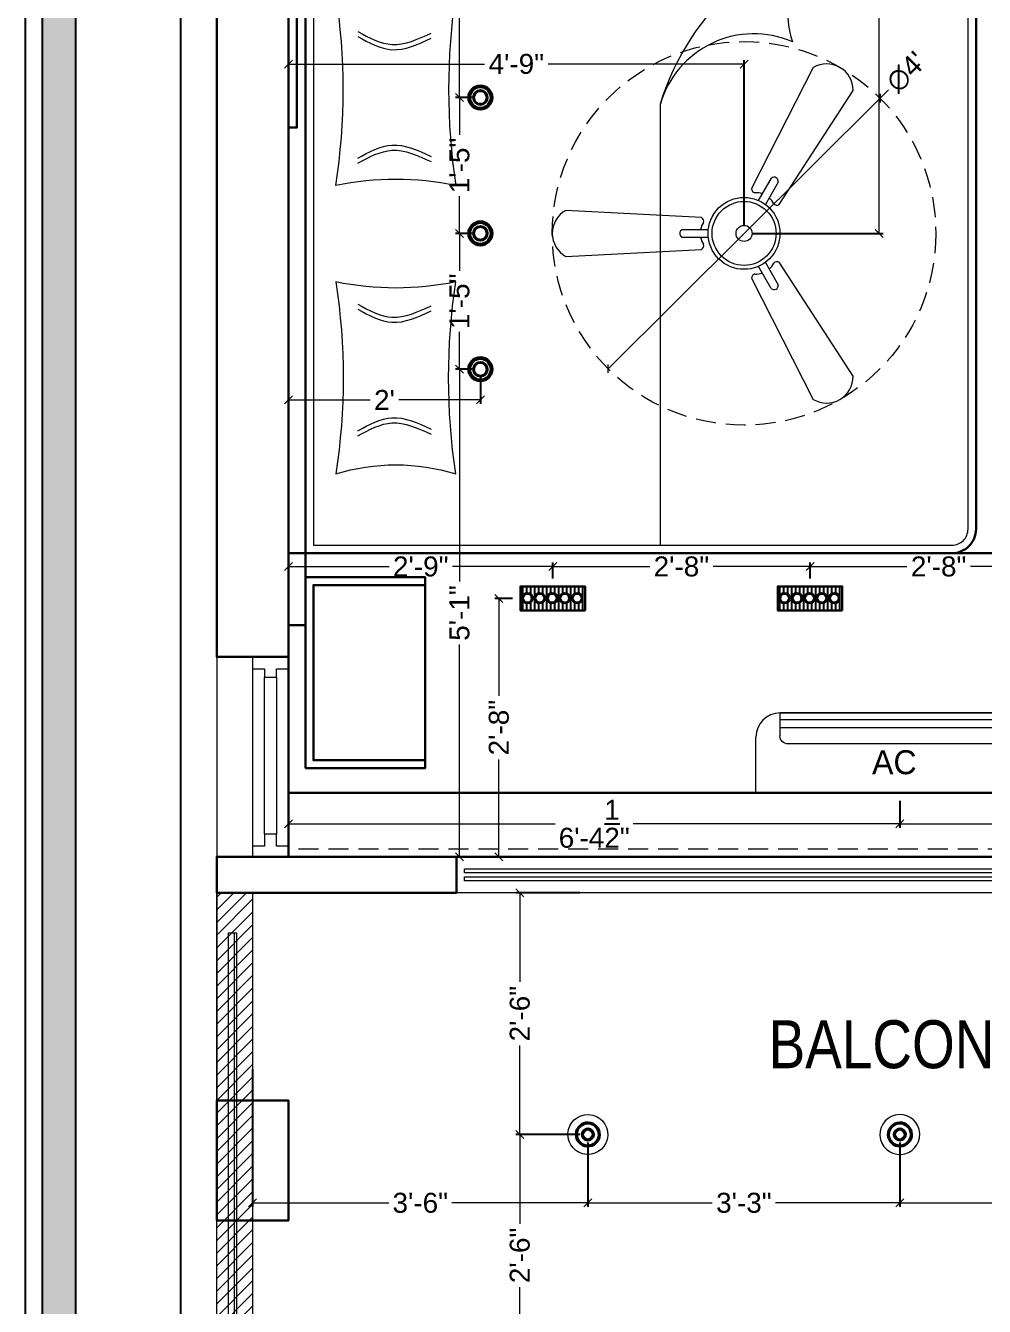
# Model space of a CAD drawing. Header units: millimetres. Extents: x 56222 to 3066687, y -650199 to -121287.
# Drawn here: x 129025.9 to 129145.9, y -185436.7 to -185276.5 of the extents above; entities that cross this region are included whole.
import ezdxf

# ---------------------------------------------------------------- set-up
doc = ezdxf.new("R2010")
doc.units = ezdxf.units.MM
doc.header["$MEASUREMENT"] = 0
doc.header["$PDMODE"] = 35
for name, pattern in [('ACAD_ISO02W100', [15, 12, -3]), ('DASHED', [0.75, 0.5, -0.25]), ('DASHED2', [0.375, 0.25, -0.125])]:
    doc.linetypes.add(name, pattern=pattern)
doc.layers.get('Defpoints').update_dxf_attribs({"color": 220})
for name, color, linetype, lineweight in [('COLUMN', 1, 'Continuous', 30), ('dim05', 1, 'Continuous', 13), ('Electrical', 84, 'Continuous', 30), ('FIRST FLOOR', 7, 'Continuous', 9), ('FIRST FLOOR ( TEXT )', 7, 'Continuous', 9), ('FIRST FLOOR_( D - W & RAILING )', 251, 'Continuous', 9), ('FIRST FLOOR_( PLine )_', 251, 'Continuous', 30), ('FURNITURE', 32, 'Continuous', 9), ('GF FALSE CEILING', 6, 'Continuous', 35), ('Labelling', 1, 'Continuous', 25), ('NAME PLATE', 7, 'Continuous', 25), ('Text', 7, 'Continuous', 15), ('wall', 7, 'Continuous', 30)]:
    doc.layers.add(name, color=color, linetype=linetype, lineweight=lineweight)
doc.layers.add('XX~SLAB ( PLINE )', color=251, linetype='Continuous', plot=False)
doc.styles.add('Arial', font='arial.ttf')
doc.styles.add('KATHA', font='swissc.ttf')
doc.styles.get("Standard").update_dxf_attribs({"font": 'arial.ttf', "height": 6})
doc.styles.add('TEXT', font='eurr____.ttf')
doc.dimstyles.new('ISO-25', dxfattribs={"dimtxt": 2.5, "dimasz": 1, "dimexe": 0.5, "dimexo": 1, "dimtad": 0, "dimdec": 1, "dimlunit": 4, "dimtxsty": 'Standard', "dimblk": 'OBLIQUE', "dimcen": 2.5, "dimclrd": 1, "dimclre": 1, "dimclrt": 5, "dimadec": 0, "dimazin": 0, "dimtfac": 1, "dimtdec": 1, "dimtmove": 0, "dimatfit": 3, "dimfxl": 1, "dimlwd": -1, "dimarcsym": 0})

# ---------------------------------------------------------------- blocks, each defined once
blk = doc.blocks.new('MASTER')
at = {"layer": 'FURNITURE', "color": 9, "lineweight": 30, "true_color": 0xc7c8ca}
blk.add_line((131357.19, -184215.94), (131357.19, -184062.94), dxfattribs=at)
at = {"layer": 'FURNITURE', "color": 9, "true_color": 0xc7c8ca}
blk.add_line((131388.19, -184109.47), (131443.39, -184109.47), dxfattribs=at)
at = {"layer": 'FURNITURE', "color": 9, "lineweight": 30, "true_color": 0xc7c8ca}
for points in [[(131378.19, -184065.04), (131479.19, -184065.04), (131479.19, -184062.94), (131378.19, -184062.94)], [(131440.44, -184062.94), (131485.44, -184062.94), (131485.44, -184063.99), (131440.44, -184063.99)], [(131360.28, -184065.04), (131384.19, -184065.04), (131384.19, -184080.03), (131360.28, -184080.03)]]:
    blk.add_lwpolyline(points, close=True, dxfattribs=at)
blk.add_lwpolyline([(131361.28, -184080.03), (131361.28, -184066.04), (131383.19, -184066.04), (131383.19, -184080.03)], dxfattribs=at)
blk.add_lwpolyline([(131390.19, -184148.97), (131464.19, -184148.97, 0.414214), (131467.19, -184145.97), (131467.19, -184065.04), (131387.19, -184065.04), (131387.19, -184145.97, 0.414214)], format="xyb", close=True, dxfattribs=at)
at = {"layer": 'FURNITURE', "color": 9, "true_color": 0xc7c8ca}
for points in [[(131390.19, -184147.97), (131464.19, -184147.97, 0.414214), (131466.19, -184145.97), (131466.19, -184066.04), (131388.19, -184066.04), (131388.19, -184145.97, 0.414214)], [(131451.18, -184125.99, 0.451075), (131443.39, -184109.47, -0.277658), (131466.19, -184135.11, 0.459377), (131451.18, -184125.99)]]:
    blk.add_lwpolyline(points, format="xyb", close=True, dxfattribs=at)
at = {"layer": 'FURNITURE', "color": 9, "true_color": 0xc7c8ca, "elevation": -0.01}
for points in [[(131421.12, -184083.86, -0.100586), (131421.12, -184068.86, -0.075726), (131397.12, -184068.86, -0.148967), (131397.12, -184083.86, -0.074116)], [(131433.2, -184083.86, 0.100586), (131433.2, -184068.86, 0.075726), (131457.2, -184068.86, 0.148967), (131457.2, -184083.86, 0.074116)]]:
    blk.add_lwpolyline(points, format="xyb", close=True, dxfattribs=at)
at = {"layer": 'FURNITURE', "color": 9, "true_color": 0xc7c8ca}
for points in [[(131401.86, -184071.6, -0.01), (131402.63, -184073.02, -0.01), (131404.27, -184076.01, -0.01), (131402.82, -184079.13, -0.01), (131402.07, -184080.77, -0.01)], [(131402.51, -184071.6, -0.01), (131403.28, -184073.02, -0.01), (131404.91, -184076.01, -0.01), (131403.47, -184079.13, -0.01), (131402.71, -184080.77, -0.01)], [(131417.7, -184071.6, -0.01), (131416.93, -184073.02, -0.01), (131415.3, -184076.01, -0.01), (131416.74, -184079.13, -0.01), (131417.49, -184080.77, -0.01)], [(131418.34, -184071.6, -0.01), (131417.57, -184073.02, -0.01), (131415.94, -184076.01, -0.01), (131417.38, -184079.13, -0.01), (131418.14, -184080.77, -0.01)], [(131435.98, -184071.6, -0.01), (131436.75, -184073.02, -0.01), (131438.38, -184076.01, -0.01), (131436.94, -184079.13, -0.01), (131436.18, -184080.77, -0.01)], [(131436.62, -184071.6, -0.01), (131437.4, -184073.02, -0.01), (131439.03, -184076.01, -0.01), (131437.59, -184079.13, -0.01), (131436.83, -184080.77, -0.01)], [(131451.82, -184071.6, -0.01), (131451.04, -184073.02, -0.01), (131449.41, -184076.01, -0.01), (131450.85, -184079.13, -0.01), (131451.61, -184080.77, -0.01)], [(131452.46, -184071.6, -0.01), (131451.69, -184073.02, -0.01), (131450.06, -184076.01, -0.01), (131451.5, -184079.13, -0.01), (131452.26, -184080.77, -0.01)]]:
    blk.add_open_spline(points, degree=3, knots=[0, 0, 0, 0, 4.577917, 9.671137, 9.671137, 9.671137, 9.671137], dxfattribs=at)
blk = doc.blocks.new('LAYOUT FILE')
at = {"layer": 'NAME PLATE', "true_color": 0xd39e00}
h = blk.add_hatch(color=42, dxfattribs=at)
h.paths.add_polyline_path([(3346889.83, -513806.18), (3346889.83, -514260.7), (3347535.56, -514260.7), (3347535.56, -513806.18)])
h.paths.add_polyline_path([(3346894.36, -513810.71), (3347531.03, -513810.71), (3347531.03, -514256.17), (3346894.36, -514256.17)], flags=16)
at = {"layer": 'NAME PLATE', "color": 42, "true_color": 0xd39e00}
for points in [[(3346887.56, -513803.91), (3347537.83, -513803.91), (3347537.83, -514262.96), (3346887.56, -514262.96)], [(3346889.83, -513806.18), (3347535.56, -513806.18), (3347535.56, -514260.7), (3346889.83, -514260.7)], [(3346894.36, -513810.71), (3347531.03, -513810.71), (3347531.03, -514256.17), (3346894.36, -514256.17)]]:
    blk.add_lwpolyline(points, close=True, dxfattribs=at)
blk = doc.blocks.new('ac paln')
at = {"layer": 'Electrical', "lineweight": 15}
for p, q in [((389238.69, -37646.36), (389238.69, -37610.34)), ((389238.69, -37610.34), (389245.67, -37610.34)), ((389245.81, -37613.35), (389248.68, -37613.35)), ((389246.82, -37643.35), (389246.82, -37613.35)), ((389247.82, -37643.35), (389247.82, -37613.35)), ((389248.68, -37613.35), (389248.68, -37643.35)), ((389248.68, -37643.35), (389248.68, -37613.35)), ((389244.81, -37642.35), (389244.81, -37614.35)), ((389245.81, -37643.35), (389248.68, -37643.35)), ((389248.68, -37643.35), (389248.68, -37643.35)), ((389245.67, -37646.36), (389238.69, -37646.36))]:
    blk.add_line(p, q, dxfattribs=at)
for centre, start, end in [((389245.67, -37613.35), 0, 90), ((389245.67, -37643.35), 270, 0)]:
    blk.add_arc(centre, 3.01, start, end, dxfattribs=at)
at = {"layer": 'Electrical', "lineweight": 15, "extrusion": (0, 0, -1)}
for centre, start_param, end_param in [((389245.81, -37614.35), -0.785398, 0.785398), ((389245.81, -37642.35), 3.926991, 5.497787)]:
    blk.add_ellipse(centre, major_axis=(-0.71, 0.71), ratio=1, start_param=start_param, end_param=end_param, dxfattribs=at)
at = {"layer": 'Text', "style": 'TEXT'}
blk.add_text('AC', height=3, rotation=270, dxfattribs=at).set_placement((389241.02, -37624.87))
blk = doc.blocks.new('_Oblique')
at = {"layer": 'wall', "color": 0, "lineweight": -2}
blk.add_line((-0.5, -0.5), (0.5, 0.5), dxfattribs=at)
blk = doc.blocks.new('*D230')
at = {"layer": 'Defpoints', "color": 0, "lineweight": 30, "transparency": 16777216}
for p in [(129058.79, -185372.46), (129135.29, -185372.46), (129058.79, -185376.35)]:
    blk.add_point(p, dxfattribs=at)
at = {"layer": 'dim05', "color": 1, "linetype": 'Continuous', "lineweight": -2, "transparency": 16777216}
for p, q in [((129058.79, -185373.46), (129058.79, -185376.85)), ((129135.29, -185373.46), (129135.29, -185376.85))]:
    blk.add_line(p, q, dxfattribs=at)
at = {"layer": 'dim05', "color": 1, "linetype": 'Continuous', "transparency": 16777216}
for p, q in [((129058.79, -185376.35), (129092.17, -185376.35)), ((129135.29, -185376.35), (129101.91, -185376.35))]:
    blk.add_line(p, q, dxfattribs=at)
at = {"layer": 'dim05', "color": 1, "transparency": 16777216, "rotation": 180}
blk.add_blockref('_Oblique', (129058.79, -185376.35), dxfattribs=at)
at = {"layer": 'dim05', "color": 1, "transparency": 16777216}
blk.add_blockref('_Oblique', (129135.29, -185376.35), dxfattribs=at)
at = {"layer": 'dim05', "color": 5, "lineweight": 25, "transparency": 16777216, "insert": (129097.04, -185376.35), "char_height": 2.5, "attachment_point": 5, "style": 'Arial'}
blk.add_mtext('6\'-4{\\H1x;\\S1/2;}"', dxfattribs=at)
blk = doc.blocks.new('*D231')
at = {"layer": 'Defpoints', "color": 0, "lineweight": 30, "transparency": 16777216}
for p in [(129135.29, -185372.46), (129211.79, -185372.46), (129211.79, -185376.35)]:
    blk.add_point(p, dxfattribs=at)
at = {"layer": 'dim05', "color": 1, "linetype": 'Continuous', "lineweight": -2, "transparency": 16777216}
for p, q in [((129135.29, -185373.46), (129135.29, -185376.85)), ((129211.79, -185373.46), (129211.79, -185376.85))]:
    blk.add_line(p, q, dxfattribs=at)
at = {"layer": 'dim05', "color": 1, "linetype": 'Continuous', "transparency": 16777216}
for p, q in [((129135.29, -185376.35), (129168.67, -185376.35)), ((129211.79, -185376.35), (129178.41, -185376.35))]:
    blk.add_line(p, q, dxfattribs=at)
at = {"layer": 'dim05', "color": 1, "transparency": 16777216, "rotation": 180}
blk.add_blockref('_Oblique', (129135.29, -185376.35), dxfattribs=at)
at = {"layer": 'dim05', "color": 1, "transparency": 16777216}
blk.add_blockref('_Oblique', (129211.79, -185376.35), dxfattribs=at)
at = {"layer": 'dim05', "color": 5, "lineweight": 25, "transparency": 16777216, "insert": (129173.54, -185376.35), "char_height": 2.5, "attachment_point": 5, "style": 'Arial'}
blk.add_mtext('6\'-4{\\H1x;\\S1/2;}"', dxfattribs=at)
blk = doc.blocks.new('*D211')
at = {"layer": 'Defpoints', "color": 0, "lineweight": 30, "transparency": 16777216}
for p in [(129058.79, -185344.15), (129058.79, -185344.74), (129091.86, -185346.63)]:
    blk.add_point(p, dxfattribs=at)
at = {"layer": 'dim05', "color": 1, "linetype": 'Continuous', "lineweight": -2, "transparency": 16777216}
for p, q in [((129058.79, -185343.74), (129058.79, -185343.65)), ((129091.86, -185345.63), (129091.86, -185343.65))]:
    blk.add_line(p, q, dxfattribs=at)
at = {"layer": 'dim05', "color": 1, "linetype": 'Continuous', "transparency": 16777216}
for p, q in [((129058.79, -185344.15), (129071.36, -185344.15)), ((129091.86, -185344.15), (129079.29, -185344.15))]:
    blk.add_line(p, q, dxfattribs=at)
at = {"layer": 'dim05', "color": 1, "transparency": 16777216, "rotation": 180}
blk.add_blockref('_Oblique', (129058.79, -185344.15), dxfattribs=at)
at = {"layer": 'dim05', "color": 1, "transparency": 16777216}
blk.add_blockref('_Oblique', (129091.86, -185344.15), dxfattribs=at)
at = {"layer": 'dim05', "color": 5, "lineweight": 25, "transparency": 16777216, "insert": (129075.33, -185344.15), "char_height": 2.5, "attachment_point": 5, "style": 'Arial'}
blk.add_mtext('2\'-9"', dxfattribs=at)
blk = doc.blocks.new('*D212')
at = {"layer": 'Defpoints', "color": 0, "lineweight": 30, "transparency": 16777216}
for p in [(129124.05, -185344.15), (129091.86, -185346.63), (129124.05, -185346.63)]:
    blk.add_point(p, dxfattribs=at)
at = {"layer": 'dim05', "color": 1, "linetype": 'Continuous', "lineweight": -2, "transparency": 16777216}
for p, q in [((129091.86, -185345.63), (129091.86, -185343.65)), ((129124.05, -185345.63), (129124.05, -185343.65))]:
    blk.add_line(p, q, dxfattribs=at)
at = {"layer": 'dim05', "color": 1, "linetype": 'Continuous', "transparency": 16777216}
for p, q in [((129091.86, -185344.15), (129103.98, -185344.15)), ((129124.05, -185344.15), (129111.92, -185344.15))]:
    blk.add_line(p, q, dxfattribs=at)
at = {"layer": 'dim05', "color": 1, "transparency": 16777216, "rotation": 180}
blk.add_blockref('_Oblique', (129091.86, -185344.15), dxfattribs=at)
at = {"layer": 'dim05', "color": 1, "transparency": 16777216}
blk.add_blockref('_Oblique', (129124.05, -185344.15), dxfattribs=at)
at = {"layer": 'dim05', "color": 5, "lineweight": 25, "transparency": 16777216, "insert": (129107.95, -185344.15), "char_height": 2.5, "attachment_point": 5, "style": 'Arial'}
blk.add_mtext('2\'-8"', dxfattribs=at)
blk = doc.blocks.new('*D220')
at = {"layer": 'Defpoints', "color": 0, "lineweight": 30, "transparency": 16777216}
for p in [(129156.23, -185344.15), (129124.05, -185346.63), (129156.23, -185347.56)]:
    blk.add_point(p, dxfattribs=at)
at = {"layer": 'dim05', "color": 1, "linetype": 'Continuous', "lineweight": -2, "transparency": 16777216}
for p, q in [((129124.05, -185345.63), (129124.05, -185343.65)), ((129156.23, -185346.56), (129156.23, -185343.65))]:
    blk.add_line(p, q, dxfattribs=at)
at = {"layer": 'dim05', "color": 1, "linetype": 'Continuous', "transparency": 16777216}
for p, q in [((129124.05, -185344.15), (129136.17, -185344.15)), ((129156.23, -185344.15), (129144.11, -185344.15))]:
    blk.add_line(p, q, dxfattribs=at)
at = {"layer": 'dim05', "color": 1, "transparency": 16777216, "rotation": 180}
blk.add_blockref('_Oblique', (129124.05, -185344.15), dxfattribs=at)
at = {"layer": 'dim05', "color": 1, "transparency": 16777216}
blk.add_blockref('_Oblique', (129156.23, -185344.15), dxfattribs=at)
at = {"layer": 'dim05', "color": 5, "lineweight": 25, "transparency": 16777216, "insert": (129140.14, -185344.15), "char_height": 2.5, "attachment_point": 5, "style": 'Arial'}
blk.add_mtext('2\'-8"', dxfattribs=at)
blk = doc.blocks.new('*D221')
at = {"layer": 'Defpoints', "color": 0, "lineweight": 30, "transparency": 16777216}
for p in [(129082.79, -185319.46), (129080.18, -185380.46), (129082.79, -185380.46)]:
    blk.add_point(p, dxfattribs=at)
at = {"layer": 'dim05', "color": 1, "linetype": 'Continuous', "lineweight": -2, "transparency": 16777216}
for p, q in [((129081.79, -185319.46), (129079.68, -185319.46)), ((129081.79, -185380.46), (129079.68, -185380.46))]:
    blk.add_line(p, q, dxfattribs=at)
at = {"layer": 'dim05', "color": 1, "linetype": 'Continuous', "transparency": 16777216}
for p, q in [((129080.18, -185319.46), (129080.18, -185346.02)), ((129080.18, -185380.46), (129080.18, -185353.91))]:
    blk.add_line(p, q, dxfattribs=at)
at = {"layer": 'dim05', "color": 1, "transparency": 16777216}
for p, rotation in [((129080.18, -185319.46), 90), ((129080.18, -185380.46), 270)]:
    blk.add_blockref('_Oblique', p, dxfattribs=dict(at, rotation=rotation))
at = {"layer": 'dim05', "color": 5, "lineweight": 25, "transparency": 16777216, "insert": (129080.18, -185349.96), "char_height": 2.5, "attachment_point": 5, "rotation": 90, "style": 'Arial'}
blk.add_mtext('5\'-1"', dxfattribs=at)
blk = doc.blocks.new('*D222')
at = {"layer": 'Defpoints', "color": 0, "lineweight": 30, "transparency": 16777216}
for p in [(129080.18, -185302.46), (129082.79, -185302.46), (129082.79, -185319.46)]:
    blk.add_point(p, dxfattribs=at)
at = {"layer": 'dim05', "color": 1, "linetype": 'Continuous', "lineweight": -2, "transparency": 16777216}
for p, q in [((129081.79, -185302.46), (129079.68, -185302.46)), ((129081.79, -185319.46), (129079.68, -185319.46))]:
    blk.add_line(p, q, dxfattribs=at)
at = {"layer": 'dim05', "color": 1, "linetype": 'Continuous', "transparency": 16777216}
for p, q in [((129080.18, -185302.46), (129080.18, -185307.13)), ((129080.18, -185319.46), (129080.18, -185314.79))]:
    blk.add_line(p, q, dxfattribs=at)
at = {"layer": 'dim05', "color": 1, "transparency": 16777216}
for p, rotation in [((129080.18, -185302.46), 90), ((129080.18, -185319.46), 270)]:
    blk.add_blockref('_Oblique', p, dxfattribs=dict(at, rotation=rotation))
at = {"layer": 'dim05', "color": 5, "lineweight": 25, "transparency": 16777216, "insert": (129080.18, -185310.96), "char_height": 2.5, "attachment_point": 5, "rotation": 90, "style": 'Arial'}
blk.add_mtext('1\'-5"', dxfattribs=at)
blk = doc.blocks.new('*D223')
at = {"layer": 'Defpoints', "color": 0, "lineweight": 30, "transparency": 16777216}
for p in [(129080.18, -185285.46), (129082.79, -185285.46), (129082.79, -185302.46)]:
    blk.add_point(p, dxfattribs=at)
at = {"layer": 'dim05', "color": 1, "linetype": 'Continuous', "lineweight": -2, "transparency": 16777216}
for p, q in [((129081.79, -185285.46), (129079.68, -185285.46)), ((129081.79, -185302.46), (129079.68, -185302.46))]:
    blk.add_line(p, q, dxfattribs=at)
at = {"layer": 'dim05', "color": 1, "linetype": 'Continuous', "transparency": 16777216}
for p, q in [((129080.18, -185285.46), (129080.18, -185290.13)), ((129080.18, -185302.46), (129080.18, -185297.79))]:
    blk.add_line(p, q, dxfattribs=at)
at = {"layer": 'dim05', "color": 1, "transparency": 16777216}
for p, rotation in [((129080.18, -185285.46), 90), ((129080.18, -185302.46), 270)]:
    blk.add_blockref('_Oblique', p, dxfattribs=dict(at, rotation=rotation))
at = {"layer": 'dim05', "color": 5, "lineweight": 25, "transparency": 16777216, "insert": (129080.18, -185293.96), "char_height": 2.5, "attachment_point": 5, "rotation": 90, "style": 'Arial'}
blk.add_mtext('1\'-5"', dxfattribs=at)
blk = doc.blocks.new('*D224')
at = {"layer": 'Defpoints', "color": 0, "lineweight": 30, "transparency": 16777216}
for p in [(129080.18, -185199.46), (129087.81, -185199.46), (129082.79, -185285.46)]:
    blk.add_point(p, dxfattribs=at)
at = {"layer": 'dim05', "color": 1, "linetype": 'Continuous', "lineweight": -2, "transparency": 16777216}
for p, q in [((129086.81, -185199.46), (129079.68, -185199.46)), ((129081.79, -185285.46), (129079.68, -185285.46))]:
    blk.add_line(p, q, dxfattribs=at)
at = {"layer": 'dim05', "color": 1, "linetype": 'Continuous', "transparency": 16777216}
for p, q in [((129080.18, -185199.46), (129080.18, -185238.53)), ((129080.18, -185285.46), (129080.18, -185246.4))]:
    blk.add_line(p, q, dxfattribs=at)
at = {"layer": 'dim05', "color": 1, "transparency": 16777216}
for p, rotation in [((129080.18, -185199.46), 90), ((129080.18, -185285.46), 270)]:
    blk.add_blockref('_Oblique', p, dxfattribs=dict(at, rotation=rotation))
at = {"layer": 'dim05', "color": 5, "lineweight": 25, "transparency": 16777216, "insert": (129080.18, -185242.46), "char_height": 2.5, "attachment_point": 5, "rotation": 90, "style": 'Arial'}
blk.add_mtext('7\'-2"', dxfattribs=at)
blk = doc.blocks.new('*D225')
at = {"layer": 'Defpoints', "color": 0, "lineweight": 30, "transparency": 16777216}
for p in [(129058.79, -185314.46), (129082.79, -185319.46), (129058.79, -185323.3)]:
    blk.add_point(p, dxfattribs=at)
at = {"layer": 'dim05', "color": 1, "linetype": 'Continuous', "lineweight": -2, "transparency": 16777216}
for p, q in [((129058.79, -185315.46), (129058.79, -185323.8)), ((129082.79, -185320.46), (129082.79, -185323.8))]:
    blk.add_line(p, q, dxfattribs=at)
at = {"layer": 'dim05', "color": 1, "linetype": 'Continuous', "transparency": 16777216}
for p, q in [((129058.79, -185323.3), (129068.99, -185323.3)), ((129082.79, -185323.3), (129072.59, -185323.3))]:
    blk.add_line(p, q, dxfattribs=at)
at = {"layer": 'dim05', "color": 1, "transparency": 16777216, "rotation": 180}
blk.add_blockref('_Oblique', (129058.79, -185323.3), dxfattribs=at)
at = {"layer": 'dim05', "color": 1, "transparency": 16777216}
blk.add_blockref('_Oblique', (129082.79, -185323.3), dxfattribs=at)
at = {"layer": 'dim05', "color": 5, "lineweight": 25, "transparency": 16777216, "insert": (129070.79, -185323.3), "char_height": 2.5, "attachment_point": 5, "style": 'Arial'}
blk.add_mtext("2'", dxfattribs=at)
blk = doc.blocks.new('*D226')
at = {"layer": 'Defpoints', "color": 0, "lineweight": 30, "transparency": 16777216}
for p in [(129058.79, -185281.27), (129058.79, -185302.46), (129115.79, -185302.46)]:
    blk.add_point(p, dxfattribs=at)
at = {"layer": 'dim05', "color": 1, "linetype": 'Continuous', "lineweight": -2, "transparency": 16777216}
for p, q in [((129058.79, -185301.46), (129058.79, -185280.77)), ((129115.79, -185301.46), (129115.79, -185280.77))]:
    blk.add_line(p, q, dxfattribs=at)
at = {"layer": 'dim05', "color": 1, "linetype": 'Continuous', "transparency": 16777216}
for p, q in [((129058.79, -185281.27), (129083.29, -185281.27)), ((129115.79, -185281.27), (129091.29, -185281.27))]:
    blk.add_line(p, q, dxfattribs=at)
at = {"layer": 'dim05', "color": 1, "transparency": 16777216, "rotation": 180}
blk.add_blockref('_Oblique', (129058.79, -185281.27), dxfattribs=at)
at = {"layer": 'dim05', "color": 1, "transparency": 16777216}
blk.add_blockref('_Oblique', (129115.79, -185281.27), dxfattribs=at)
at = {"layer": 'dim05', "color": 5, "lineweight": 25, "transparency": 16777216, "insert": (129087.29, -185281.27), "char_height": 2.5, "attachment_point": 5, "style": 'Arial'}
blk.add_mtext('4\'-9"', dxfattribs=at)
blk = doc.blocks.new('*D227')
at = {"layer": 'Defpoints', "color": 0, "lineweight": 30, "transparency": 16777216}
for p in [(129115.79, -185199.46), (129132.7, -185199.46), (129115.79, -185302.46)]:
    blk.add_point(p, dxfattribs=at)
at = {"layer": 'dim05', "color": 1, "linetype": 'Continuous', "lineweight": -2, "transparency": 16777216}
for p, q in [((129116.79, -185199.46), (129133.2, -185199.46)), ((129116.79, -185302.46), (129133.2, -185302.46))]:
    blk.add_line(p, q, dxfattribs=at)
at = {"layer": 'dim05', "color": 1, "linetype": 'Continuous', "transparency": 16777216}
for p, q in [((129132.7, -185199.46), (129132.7, -185249.41)), ((129132.7, -185302.46), (129132.7, -185257.31))]:
    blk.add_line(p, q, dxfattribs=at)
at = {"layer": 'dim05', "color": 1, "transparency": 16777216}
for p, rotation in [((129132.7, -185199.46), 90), ((129132.7, -185302.46), 270)]:
    blk.add_blockref('_Oblique', p, dxfattribs=dict(at, rotation=rotation))
at = {"layer": 'dim05', "color": 5, "lineweight": 25, "transparency": 16777216, "insert": (129132.7, -185253.36), "char_height": 2.5, "attachment_point": 5, "rotation": 90, "style": 'Arial'}
blk.add_mtext('8\'-7"', dxfattribs=at)
blk = doc.blocks.new('*D229')
at = {"layer": 'Defpoints', "color": 0, "lineweight": 30, "transparency": 16777216}
for p in [(129132.81, -185285.54), (129098.78, -185319.39)]:
    blk.add_point(p, dxfattribs=at)
at = {"layer": 'dim05', "color": 1, "linetype": 'Continuous', "transparency": 16777216}
for p in [(129098.78, -185319.39), (129133.87, -185284.48)]:
    blk.add_line(p, (129132.81, -185285.54), dxfattribs=at)
at = {"layer": 'dim05', "color": 1, "transparency": 16777216, "xscale": 0.75, "yscale": 0.75, "zscale": 0.75}
for p, rotation in [((129132.81, -185285.54), 224.8501683817991), ((129098.78, -185319.39), 44.85016838179912)]:
    blk.add_blockref('_Oblique', p, dxfattribs=dict(at, rotation=rotation))
at = {"layer": 'dim05', "color": 5, "lineweight": 25, "transparency": 16777216, "insert": (129136.09, -185282.27), "char_height": 2.5, "attachment_point": 5, "rotation": 44.8502, "style": 'Arial'}
blk.add_mtext("∅4'", dxfattribs=at)
blk = doc.blocks.new('*D291')
at = {"layer": 'Defpoints', "color": 0, "lineweight": 30, "transparency": 16777216}
for p in [(129087.81, -185348.13), (129085.11, -185380.46), (129095.9, -185380.46)]:
    blk.add_point(p, dxfattribs=at)
at = {"layer": 'dim05', "color": 1, "linetype": 'Continuous', "lineweight": -2, "transparency": 16777216}
for p, q in [((129086.81, -185348.13), (129084.61, -185348.13)), ((129094.9, -185380.46), (129084.61, -185380.46))]:
    blk.add_line(p, q, dxfattribs=at)
at = {"layer": 'dim05', "color": 1, "linetype": 'Continuous', "transparency": 16777216}
for p, q in [((129085.11, -185348.13), (129085.11, -185360.33)), ((129085.11, -185380.46), (129085.11, -185368.27))]:
    blk.add_line(p, q, dxfattribs=at)
at = {"layer": 'dim05', "color": 1, "transparency": 16777216}
for p, rotation in [((129085.11, -185348.13), 90), ((129085.11, -185380.46), 270)]:
    blk.add_blockref('_Oblique', p, dxfattribs=dict(at, rotation=rotation))
at = {"layer": 'dim05', "color": 5, "lineweight": 25, "transparency": 16777216, "insert": (129085.11, -185364.3), "char_height": 2.5, "attachment_point": 5, "rotation": 90, "style": 'Arial'}
blk.add_mtext('2\'-8"', dxfattribs=at)
blk = doc.blocks.new('asaasd')
at = {"layer": 'Electrical', "color": 5, "lineweight": 5, "ltscale": 8}
blk.add_ellipse((4539.27, 3683.15), major_axis=(1.69, -1.84), ratio=1, start_param=-0.785398, end_param=5.497787, dxfattribs=at)
at = {"layer": 'Electrical', "color": 5, "ltscale": 8}
for major_axis, start_param, end_param in [((1.02, -1.1), -0.785398, 5.497787), ((-1.01, -0.93), 0.785398, 7.068583), ((-0.544, -0.501), 0.785398, 7.068583), ((-0.453, -0.417), 0.785398, 7.068583)]:
    blk.add_ellipse((4539.27, 3683.15), major_axis=major_axis, ratio=1, start_param=start_param, end_param=end_param, dxfattribs=at)
blk = doc.blocks.new('*D292')
at = {"layer": 'Defpoints', "color": 0, "lineweight": 30, "transparency": 16777216}
for p in [(129135.29, -185415.21), (129174.34, -185415.21), (129174.34, -185423.77)]:
    blk.add_point(p, dxfattribs=at)
at = {"layer": 'dim05', "color": 1, "linetype": 'Continuous', "lineweight": -2, "transparency": 16777216}
for p, q in [((129135.29, -185416.21), (129135.29, -185424.27)), ((129174.34, -185416.21), (129174.34, -185424.27))]:
    blk.add_line(p, q, dxfattribs=at)
at = {"layer": 'dim05', "color": 1, "linetype": 'Continuous', "transparency": 16777216}
for p, q in [((129135.29, -185423.77), (129150.87, -185423.77)), ((129174.34, -185423.77), (129158.76, -185423.77))]:
    blk.add_line(p, q, dxfattribs=at)
at = {"layer": 'dim05', "color": 1, "transparency": 16777216, "rotation": 180}
blk.add_blockref('_Oblique', (129135.29, -185423.77), dxfattribs=at)
at = {"layer": 'dim05', "color": 1, "transparency": 16777216}
blk.add_blockref('_Oblique', (129174.34, -185423.77), dxfattribs=at)
at = {"layer": 'dim05', "color": 5, "lineweight": 25, "transparency": 16777216, "insert": (129154.81, -185423.77), "char_height": 2.5, "attachment_point": 5, "style": 'Arial'}
blk.add_mtext('3\'-3"', dxfattribs=at)
blk = doc.blocks.new('*D293')
at = {"layer": 'Defpoints', "color": 0, "lineweight": 30, "transparency": 16777216}
for p in [(129096.24, -185415.21), (129135.29, -185415.21), (129096.24, -185423.77)]:
    blk.add_point(p, dxfattribs=at)
at = {"layer": 'dim05', "color": 1, "linetype": 'Continuous', "lineweight": -2, "transparency": 16777216}
for p, q in [((129096.24, -185416.21), (129096.24, -185424.27)), ((129135.29, -185416.21), (129135.29, -185424.27))]:
    blk.add_line(p, q, dxfattribs=at)
at = {"layer": 'dim05', "color": 1, "linetype": 'Continuous', "transparency": 16777216}
for p, q in [((129096.24, -185423.77), (129111.82, -185423.77)), ((129135.29, -185423.77), (129119.71, -185423.77))]:
    blk.add_line(p, q, dxfattribs=at)
at = {"layer": 'dim05', "color": 1, "transparency": 16777216, "rotation": 180}
blk.add_blockref('_Oblique', (129096.24, -185423.77), dxfattribs=at)
at = {"layer": 'dim05', "color": 1, "transparency": 16777216}
blk.add_blockref('_Oblique', (129135.29, -185423.77), dxfattribs=at)
at = {"layer": 'dim05', "color": 5, "lineweight": 25, "transparency": 16777216, "insert": (129115.77, -185423.77), "char_height": 2.5, "attachment_point": 5, "style": 'Arial'}
blk.add_mtext('3\'-3"', dxfattribs=at)
blk = doc.blocks.new('*D294')
at = {"layer": 'Defpoints', "color": 0, "lineweight": 30, "transparency": 16777216}
for p in [(129054.29, -185406.03), (129096.24, -185415.21), (129096.24, -185423.77)]:
    blk.add_point(p, dxfattribs=at)
at = {"layer": 'dim05', "color": 1, "linetype": 'Continuous', "lineweight": -2, "transparency": 16777216}
for p, q in [((129054.29, -185407.03), (129054.29, -185424.27)), ((129096.24, -185416.21), (129096.24, -185424.27))]:
    blk.add_line(p, q, dxfattribs=at)
at = {"layer": 'dim05', "color": 1, "linetype": 'Continuous', "transparency": 16777216}
for p, q in [((129054.29, -185423.77), (129071.32, -185423.77)), ((129096.24, -185423.77), (129079.21, -185423.77))]:
    blk.add_line(p, q, dxfattribs=at)
at = {"layer": 'dim05', "color": 1, "transparency": 16777216, "rotation": 180}
blk.add_blockref('_Oblique', (129054.29, -185423.77), dxfattribs=at)
at = {"layer": 'dim05', "color": 1, "transparency": 16777216}
blk.add_blockref('_Oblique', (129096.24, -185423.77), dxfattribs=at)
at = {"layer": 'dim05', "color": 5, "lineweight": 25, "transparency": 16777216, "insert": (129075.27, -185423.77), "char_height": 2.5, "attachment_point": 5, "style": 'Arial'}
blk.add_mtext('3\'-6"', dxfattribs=at)
blk = doc.blocks.new('*D296')
at = {"layer": 'Defpoints', "color": 0, "lineweight": 30, "transparency": 16777216}
for p in [(129087.73, -185415.21), (129096.24, -185415.21), (129093.53, -185445.46)]:
    blk.add_point(p, dxfattribs=at)
at = {"layer": 'dim05', "color": 1, "linetype": 'Continuous', "lineweight": -2, "transparency": 16777216}
for p, q in [((129095.24, -185415.21), (129087.23, -185415.21)), ((129092.53, -185445.46), (129087.23, -185445.46))]:
    blk.add_line(p, q, dxfattribs=at)
at = {"layer": 'dim05', "color": 1, "linetype": 'Continuous', "transparency": 16777216}
for p, q in [((129087.73, -185415.21), (129087.73, -185426.37)), ((129087.73, -185445.46), (129087.73, -185434.31))]:
    blk.add_line(p, q, dxfattribs=at)
at = {"layer": 'dim05', "color": 1, "transparency": 16777216}
for p, rotation in [((129087.73, -185415.21), 90), ((129087.73, -185445.46), 270)]:
    blk.add_blockref('_Oblique', p, dxfattribs=dict(at, rotation=rotation))
at = {"layer": 'dim05', "color": 5, "lineweight": 25, "transparency": 16777216, "insert": (129087.73, -185430.34), "char_height": 2.5, "attachment_point": 5, "rotation": 90, "style": 'Arial'}
blk.add_mtext('2\'-6"', dxfattribs=at)
blk = doc.blocks.new('*D297')
at = {"layer": 'Defpoints', "color": 0, "lineweight": 30, "transparency": 16777216}
for p in [(129087.73, -185384.96), (129096.24, -185384.96), (129096.24, -185415.21)]:
    blk.add_point(p, dxfattribs=at)
at = {"layer": 'dim05', "color": 1, "linetype": 'Continuous', "lineweight": -2, "transparency": 16777216}
for p, q in [((129095.24, -185384.96), (129087.23, -185384.96)), ((129095.24, -185415.21), (129087.23, -185415.21))]:
    blk.add_line(p, q, dxfattribs=at)
at = {"layer": 'dim05', "color": 1, "linetype": 'Continuous', "transparency": 16777216}
for p, q in [((129087.73, -185384.96), (129087.73, -185396.12)), ((129087.73, -185415.21), (129087.73, -185404.06))]:
    blk.add_line(p, q, dxfattribs=at)
at = {"layer": 'dim05', "color": 1, "transparency": 16777216}
for p, rotation in [((129087.73, -185384.96), 90), ((129087.73, -185415.21), 270)]:
    blk.add_blockref('_Oblique', p, dxfattribs=dict(at, rotation=rotation))
at = {"layer": 'dim05', "color": 5, "lineweight": 25, "transparency": 16777216, "insert": (129087.73, -185400.09), "char_height": 2.5, "attachment_point": 5, "rotation": 90, "style": 'Arial'}
blk.add_mtext('2\'-6"', dxfattribs=at)

msp = doc.modelspace()

# ---------------------------------------------------------------- hatches: boundary and pattern name
at = {"layer": 'Electrical', "lineweight": 25, "true_color": 0x000000}
h = msp.add_hatch(dxfattribs=at)
h.set_pattern_fill('ANSI31', color=18, scale=4, angle=225)
h.set_pattern_definition([(270, (142087.09665, -206317.46903), (0.5, -3e-16), [])])
h.paths.add_polyline_path([(129093.57, -185349.63), (129094.44, -185348.58, -0.675401), (129094.9, -185347.44, -0.15536), (129095.28, -185347.56), (129095.9, -185346.81), (129095.9, -185346.63), (129087.81, -185346.63), (129087.81, -185349.63)])
h.paths.add_polyline_path([(129088.68, -185348.77, -1), (129088.68, -185347.44, -1)], flags=16)
h.paths.add_polyline_path([(129090.23, -185347.44, -1), (129090.23, -185348.77, -1)], flags=16)
h.paths.add_polyline_path([(129088.68, -185348.63, -1), (129088.68, -185347.57, -1)], flags=0)
h.paths.add_polyline_path([(129090.23, -185347.57, -1), (129090.23, -185348.63, -1)], flags=0)
h.paths.add_polyline_path([(129091.79, -185347.44, -1), (129091.79, -185348.77, -1)], flags=16)
h.paths.add_polyline_path([(129091.79, -185347.57, -1), (129091.79, -185348.63, -1)], flags=0)
h.paths.add_polyline_path([(129093.35, -185347.44, -1), (129093.35, -185348.77, -1)], flags=16)
h.paths.add_polyline_path([(129093.35, -185347.57, -1), (129093.35, -185348.63, -1)], flags=0)
h.paths.add_polyline_path([(129094.44, -185348.58), (129093.57, -185349.63), (129095.9, -185349.63), (129095.9, -185346.81), (129095.28, -185347.56, -0.731062), (129094.9, -185348.77, -0.193744)], flags=17)
h = msp.add_hatch(dxfattribs=at)
h.set_pattern_fill('ANSI31', color=18, scale=4, angle=225)
h.set_pattern_definition([(270, (142119.28317, -206317.46903), (0.5, -3e-16), [])])
h.paths.add_polyline_path([(129125.76, -185349.63), (129126.63, -185348.58, -0.675401), (129127.09, -185347.44, -0.15536), (129127.47, -185347.56), (129128.09, -185346.81), (129128.09, -185346.63), (129120, -185346.63), (129120, -185349.63)])
h.paths.add_polyline_path([(129120.87, -185348.77, -1), (129120.87, -185347.44, -1)], flags=16)
h.paths.add_polyline_path([(129122.42, -185347.44, -1), (129122.42, -185348.77, -1)], flags=16)
h.paths.add_polyline_path([(129120.87, -185348.63, -1), (129120.87, -185347.57, -1)], flags=0)
h.paths.add_polyline_path([(129122.42, -185347.57, -1), (129122.42, -185348.63, -1)], flags=0)
h.paths.add_polyline_path([(129123.98, -185347.44, -1), (129123.98, -185348.77, -1)], flags=16)
h.paths.add_polyline_path([(129123.98, -185347.57, -1), (129123.98, -185348.63, -1)], flags=0)
h.paths.add_polyline_path([(129125.53, -185347.44, -1), (129125.53, -185348.77, -1)], flags=16)
h.paths.add_polyline_path([(129125.53, -185347.57, -1), (129125.53, -185348.63, -1)], flags=0)
h.paths.add_polyline_path([(129126.63, -185348.58), (129125.76, -185349.63), (129128.09, -185349.63), (129128.09, -185346.81), (129127.47, -185347.56, -0.731062), (129127.09, -185348.77, -0.193744)], flags=17)
at = {"layer": 'FIRST FLOOR', "transparency": 33554687}
h = msp.add_hatch(dxfattribs=at)
h.set_pattern_fill('ANSI31', color=251, scale=9, style=0)
h.set_pattern_definition([(45, (129049.7906, -185410.963), (-0.795495, 0.795495), [])])
h.paths.add_polyline_path([(129054.29, -185449.96), (129049.79, -185449.96), (129049.79, -185384.96), (129054.29, -185384.96)])

# ---------------------------------------------------------------- linework, layer by layer
at = {"layer": 'COLUMN', "transparency": 33554687}
msp.add_lwpolyline([(129049.79, -185410.96), (129058.79, -185410.96), (129058.79, -185425.96), (129049.79, -185425.96)], close=True, dxfattribs=at)
at = {"layer": 'Electrical', "lineweight": 15, "ltscale": 20}
for p, q in [((129124.45, -185281.7), (129116.72, -185296.85)), ((129120.18, -185298.85), (129129.45, -185284.58)), ((129117.59, -185298.34), (129119.21, -185295.53)), ((129120.07, -185296.06), (129118.46, -185298.84)), ((129110.47, -185300.46), (129093.48, -185299.58)), ((129111.32, -185302.96), (129108.08, -185302.96)), ((129108.1, -185301.96), (129111.32, -185301.96)), ((129093.48, -185305.35), (129110.47, -185304.46)), ((129118.46, -185306.09), (129120.08, -185308.89)), ((129129.45, -185320.34), (129120.18, -185306.07)), ((129119.2, -185309.37), (129117.59, -185306.59)), ((129116.72, -185308.07), (129124.45, -185323.23))]:
    msp.add_line(p, q, dxfattribs=at)
at = {"layer": 'Electrical', "color": 240, "true_color": 0xed1f24}
for points in [[(129095.9, -185349.63), (129087.81, -185349.63), (129087.81, -185346.63), (129095.9, -185346.63)], [(129128.09, -185349.63), (129120, -185349.63), (129120, -185346.63), (129128.09, -185346.63)]]:
    msp.add_lwpolyline(points, close=True, dxfattribs=at)
at = {"layer": 'Electrical', "linetype": 'DASHED', "lineweight": 15, "ltscale": 5}
msp.add_circle((129115.79, -185302.46), 24, dxfattribs=at)
at = {"layer": 'Electrical', "color": 18, "ltscale": 8, "true_color": 0x000000}
for centre, radius in [((129082.79, -185285.46), 1.5), ((129082.79, -185285.46), 1.3), ((129082.79, -185285.46), 0.904), ((129082.79, -185285.46), 0.804), ((129082.79, -185302.46), 1.5), ((129082.79, -185302.46), 1.3), ((129082.79, -185302.46), 0.904), ((129082.79, -185302.46), 0.804), ((129082.79, -185319.46), 1.5), ((129082.79, -185319.46), 1.3), ((129082.79, -185319.46), 0.904), ((129082.79, -185319.46), 0.804)]:
    msp.add_circle(centre, radius, dxfattribs=at)
at = {"layer": 'Electrical', "color": 18, "lineweight": 25, "true_color": 0x000000}
for centre, radius in [((129088.68, -185348.1), 0.662), ((129088.68, -185348.1), 0.53), ((129090.23, -185348.1), 0.662), ((129090.23, -185348.1), 0.53), ((129091.79, -185348.1), 0.662), ((129091.79, -185348.1), 0.53), ((129093.35, -185348.1), 0.662), ((129093.35, -185348.1), 0.53), ((129094.9, -185348.1), 0.662), ((129094.9, -185348.1), 0.53), ((129120.87, -185348.1), 0.662), ((129120.87, -185348.1), 0.53), ((129122.42, -185348.1), 0.662), ((129122.42, -185348.1), 0.53), ((129123.98, -185348.1), 0.662), ((129123.98, -185348.1), 0.53), ((129125.53, -185348.1), 0.662), ((129125.53, -185348.1), 0.53), ((129127.09, -185348.1), 0.662), ((129127.09, -185348.1), 0.53)]:
    msp.add_circle(centre, radius, dxfattribs=at)
at = {"layer": 'Electrical', "lineweight": 15, "ltscale": 20}
for centre, major_axis, start_param, end_param in [((129126.13, -185284.55), (2.34, 2.34), 5.48745, 7.602554), ((129119.55, -185295.95), (-0.376, 0.376), 3.723254, 6.172408), ((129115.79, -185302.46), (3.18, 3.18), 3.14161, 9.424795), ((129115.79, -185302.46), (2.83, 2.83), 1.749190548672175e-05, 6.283202799085073), ((129117.26, -185296.86), (0.382, 0.382), 2.339416, 3.734186), ((129117.33, -185299.8), (-1.71, 1.71), 5.183051, 5.569301), ((129117.33, -185299.8), (-1.71, 1.71), 4.37911, 4.765361), ((129095.1, -185302.46), (-2.34, 2.34), -0.272136, 1.842967), ((129119.91, -185298.39), (0.382, 0.382), 3.072633, 4.467404), ((129112.71, -185302.46), (-1.71, 1.71), 0.19032, 0.57657), ((129110.2, -185300.94), (0.382, 0.382), 5.167028, 6.561799), ((129115.79, -185302.46), (-0.707, 0.707), 1.570814, 7.853999), ((129108.27, -185302.47), (-0.376, 0.376), -0.465536, 1.983618), ((129112.71, -185302.46), (1.71, 1.71), 2.565057, 2.951308), ((129110.2, -185303.99), (-0.382, 0.382), 2.863014, 4.257784), ((129117.33, -185305.13), (1.71, 1.71), 4.659452, 5.045703), ((129119.91, -185306.54), (-0.382, 0.382), -1.325776, 0.068994), ((129117.26, -185308.06), (0.382, 0.382), 0.978238, 2.373008), ((129117.33, -185305.13), (1.71, 1.71), 3.855511, 4.241762), ((129119.55, -185308.97), (0.376, 0.376), 3.199655, 5.648809), ((129126.13, -185320.38), (2.34, 2.34), 3.393055, 5.508159)]:
    msp.add_ellipse(centre, major_axis=major_axis, ratio=1, start_param=start_param, end_param=end_param, dxfattribs=at)
at = {"layer": 'FIRST FLOOR', "transparency": 33554687}
msp.add_line((129049.79, -185115.46), (129049.79, -185425.96), dxfattribs=at)
at = {"layer": 'FIRST FLOOR', "color": 4}
msp.add_line((129211.79, -185384.96), (129049.79, -185384.96), dxfattribs=at)
at = {"layer": 'FIRST FLOOR', "ltscale": 0.7, "transparency": 33554687}
msp.add_lwpolyline([(129208.79, -185425.96), (129208.79, -185461.96), (129045.29, -185461.96), (129045.29, -185115.46), (129049.79, -185115.46)], dxfattribs=at)
at = {"layer": 'FIRST FLOOR', "transparency": 33554687}
for points in [[(129054.29, -185355.46), (129054.29, -185356.96), (129055.79, -185356.96), (129055.79, -185357.99), (129057.29, -185357.99), (129057.29, -185377.62), (129055.79, -185377.62), (129055.79, -185379.12), (129054.29, -185379.12), (129054.29, -185380.46), (129058.79, -185380.46), (129058.79, -185379.12), (129057.29, -185379.12), (129057.29, -185377.62), (129055.79, -185377.62), (129055.79, -185357.99), (129057.29, -185357.99), (129057.29, -185356.96), (129058.79, -185356.96), (129058.79, -185355.46), (129054.29, -185355.46), (129054.29, -185380.46), (129058.79, -185380.46), (129058.79, -185355.46)], [(129079.79, -185380.46), (129190.79, -185380.46), (129190.79, -185384.96), (129079.79, -185384.96)], [(129080.79, -185381.96), (129189.79, -185381.96), (129189.79, -185382.46), (129080.79, -185382.46)], [(129080.79, -185382.96), (129189.79, -185382.96), (129189.79, -185383.46), (129080.79, -185383.46)], [(129054.29, -185449.96), (129049.79, -185449.96), (129049.79, -185384.96), (129054.29, -185384.96)]]:
    msp.add_lwpolyline(points, close=True, dxfattribs=at)
at = {"layer": 'FIRST FLOOR', "color": 1, "linetype": 'ACAD_ISO02W100', "ltscale": 0.7, "transparency": 33554687}
msp.add_lwpolyline([(129208.79, -185449.96), (129049.79, -185449.96), (129049.79, -185389.96)], dxfattribs=at)
at = {"layer": 'FIRST FLOOR_( D - W & RAILING )', "color": 32, "transparency": 33554687}
msp.add_lwpolyline([(129051.29, -185389.96), (129052.29, -185389.96), (129052.29, -185449.96), (129051.29, -185449.96), (129051.29, -185389.96), (129051.99, -185389.96), (129051.99, -185449.96), (129051.29, -185449.96)], close=True, dxfattribs=at)
at = {"layer": 'FIRST FLOOR_( PLine )_', "transparency": 33554687}
msp.add_lwpolyline([(129049.79, -185199.46), (129049.79, -185355.46), (129058.79, -185355.46), (129058.79, -185199.46)], dxfattribs=at)
msp.add_lwpolyline([(129058.79, -185380.46), (129079.79, -185380.46), (129079.79, -185384.96), (129049.79, -185384.96), (129049.79, -185380.46), (129049.79, -185380.46), (129049.79, -185380.46), (129058.79, -185380.46)], close=True, dxfattribs=at)
at = {"layer": 'GF FALSE CEILING', "color": 9, "lineweight": 30, "true_color": 0xc7c8ca}
for points in [[(129058.79, -185380.46), (129058.79, -185199.46), (129207.29, -185199.46), (129207.29, -185380.46)], [(129058.79, -185342.46), (129058.79, -185262.46), (129207.29, -185262.46), (129207.29, -185342.46)]]:
    msp.add_lwpolyline(points, close=True, dxfattribs=at)
at = {"layer": 'Labelling', "color": 251, "linetype": 'DASHED2', "lineweight": 0, "ltscale": 10, "true_color": 0x636466, "transparency": 33554687}
msp.add_line((129208.79, -185379.5), (129058.79, -185379.5), dxfattribs=at)
at = {"layer": 'XX~SLAB ( PLINE )', "transparency": 33554687}
msp.add_lwpolyline([(129293.61, -185115.77), (129450.29, -185115.96), (129450.29, -185425.96), (129441.29, -185425.96), (129421.49, -185425.96), (129381.15, -185425.96), (129355.79, -185425.96), (129213.29, -185425.96), (129213.29, -185461.96), (129045.29, -185461.96), (129045.29, -185115.46)], dxfattribs=at)

# ---------------------------------------------------------------- block references
at = {"rotation": 90.00000000000001}
msp.add_blockref('asaasd', (132779.39, -189954.48), dxfattribs=at)
at = {"xscale": -1, "rotation": 270}
msp.add_blockref('asaasd', (125452.14, -189954.48), dxfattribs=at)
at = {"layer": 'dim05', "color": 242, "lineweight": 30, "true_color": 0xcd2027, "rotation": 90}
msp.add_blockref('MASTER', (-55004.15, -316729.66), dxfattribs=at)
at = {"layer": 'dim05', "color": 27, "lineweight": 25, "true_color": 0x7d5120, "rotation": 90}
msp.add_blockref('ac paln', (91506.94, -574611.15), dxfattribs=at)
at = {"layer": 'NAME PLATE', "lineweight": 0, "transparency": 33554687, "xscale": 0.923144149751698, "yscale": 0.923144149751698, "zscale": 0.923144149751698}
msp.add_blockref('LAYOUT FILE', (-2960633.79, 289222.37, 0.22), dxfattribs=at)

# ---------------------------------------------------------------- texts
at = {"layer": 'FIRST FLOOR ( TEXT )', "transparency": 33554687, "insert": (129135.28, -185403.96), "char_height": 6, "attachment_point": 5, "style": 'KATHA'}
msp.add_mtext('BALCONY', dxfattribs=at)

# ---------------------------------------------------------------- dimensions: what is measured, and where the dimension line sits
at = {"layer": 'dim05', "color": 27, "lineweight": 25, "true_color": 0x7d5120}
for base, p1, p2, angle, override, picture, middle in [((129080.18, -185199.46), (129082.79, -185285.46), (129087.81, -185199.46), 90, {"dimtxsty": 'Arial', "dimtmove": 1}, '*D224', (129080.18, -185242.46)), ((129058.79, -185281.27), (129115.79, -185302.46), (129058.79, -185302.46), 180, {"dimtxsty": 'Arial', "dimtmove": 1}, '*D226', (129087.29, -185281.27)), ((129080.18, -185285.46), (129082.79, -185302.46), (129082.79, -185285.46), 90, {"dimtxsty": 'Arial', "dimtmove": 1}, '*D223', (129080.18, -185293.96)), ((129080.18, -185302.46), (129082.79, -185319.46), (129082.79, -185302.46), 90, {"dimtxsty": 'Arial', "dimtmove": 1}, '*D222', (129080.18, -185310.96)), ((129058.79, -185323.3), (129082.79, -185319.46), (129058.79, -185314.46), 180, {"dimtxsty": 'Arial', "dimtmove": 1}, '*D225', (129070.79, -185323.3)), ((129080.18, -185380.46), (129082.79, -185319.46), (129082.79, -185380.46), 90, {"dimtxsty": 'Arial', "dimtmove": 1}, '*D221', (129080.18, -185349.96)), ((129058.79, -185344.15), (129091.86, -185346.63), (129058.79, -185344.74), 180, {"dimtxsty": 'Arial', "dimtmove": 1}, '*D211', (129075.33, -185344.15)), ((129124.05, -185344.15), (129091.86, -185346.63), (129124.05, -185346.63), 180, {"dimtxsty": 'Arial', "dimtmove": 1}, '*D212', (129107.95, -185344.15)), ((129156.23, -185344.15), (129124.05, -185346.63), (129156.23, -185347.56), 180, {"dimtxsty": 'Arial', "dimtmove": 1}, '*D220', (129140.14, -185344.15)), ((129085.11, -185380.46), (129087.81, -185348.13), (129095.9, -185380.46), 90, {"dimdec": 0, "dimtxsty": 'Arial', "dimtmove": 1}, '*D291', (129085.11, -185364.3)), ((129058.79, -185376.35), (129135.29, -185372.46), (129058.79, -185372.46), 180, {"dimtxsty": 'Arial', "dimtmove": 1}, '*D230', (129097.04, -185376.35)), ((129211.79, -185376.35), (129135.29, -185372.46), (129211.79, -185372.46), 180, {"dimtxsty": 'Arial', "dimtmove": 1}, '*D231', (129173.54, -185376.35)), ((129087.72920085, -185384.96296503), (129096.24410391, -185415.21296503), (129096.24410391, -185384.96296503), 90, {"dimtxsty": 'Arial', "dimtmove": 1}, '*D297', (129087.72920085, -185400.08796503)), ((129096.2441, -185423.7741), (129054.2906, -185406.0299), (129096.2441, -185415.213), 0, {"dimtxsty": 'Arial', "dimtmove": 1}, '*D294', (129075.2673, -185423.7741)), ((129087.73, -185415.21), (129093.53, -185445.46), (129096.24, -185415.21), 90, {"dimdec": 0, "dimtxsty": 'Arial', "dimtmove": 1}, '*D296', (129087.73, -185430.34)), ((129096.2441, -185423.7741), (129135.2906, -185415.213), (129096.2441, -185415.213), 180, {"dimtxsty": 'Arial', "dimtmove": 1}, '*D293', (129115.7673, -185423.7741))]:
    dim = msp.add_linear_dim(base=base, p1=p1, p2=p2, angle=angle, dimstyle='ISO-25', override=override, dxfattribs=at)
    dim.commit()
    dim.dimension.update_dxf_attribs({"geometry": picture, "text_midpoint": middle})
dim = msp.add_linear_dim(base=(129132.7, -185199.46), p1=(129115.79, -185302.46), p2=(129115.79, -185199.46), angle=90, dimstyle='ISO-25', override={"dimtxsty": 'Arial', "dimtmove": 1}, dxfattribs=at)
dim.commit()
dim.dimension.update_dxf_attribs({"geometry": '*D227', "text_midpoint": (129132.7, -185253.36), "dimtype": 160})
dim = msp.add_diameter_dim_2p(p1=(129098.78, -185319.39), p2=(129132.81, -185285.54), dimstyle='ISO-25', override={"dimasz": 0.75, "dimexe": 0, "dimexo": 0, "dimtxsty": 'Arial', "dimcen": 0, "dimse1": 0, "dimtmove": 1}, dxfattribs=at)
dim.commit()
dim.dimension.update_dxf_attribs({"geometry": '*D229', "text_midpoint": (129136.09, -185282.27)})
dim = msp.add_linear_dim(base=(129174.337, -185423.7741), p1=(129135.2906, -185415.213), p2=(129174.337, -185415.213), dimstyle='ISO-25', override={"dimtxsty": 'Arial', "dimtmove": 1}, dxfattribs=at)
dim.commit()
dim.dimension.update_dxf_attribs({"geometry": '*D292', "text_midpoint": (129154.8138, -185423.7741)})

doc.saveas('drawing.dxf')
